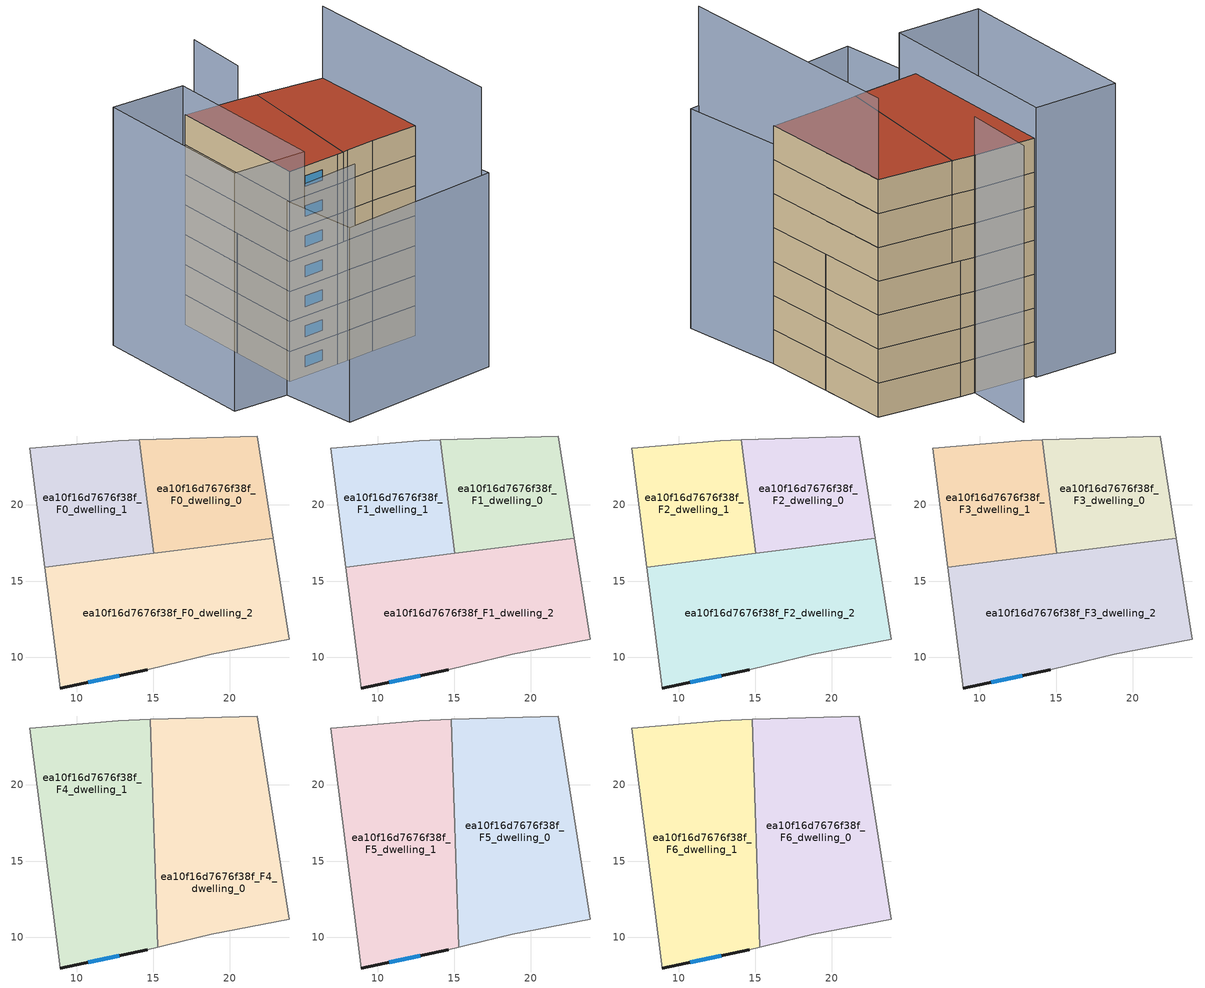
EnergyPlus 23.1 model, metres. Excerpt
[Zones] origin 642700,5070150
ea10f16d7676f38f_F0_dwelling_0
 floor ground (EU_floor_Construction): 21.81,24.5 22.87,17.81 15.04,16.81 14.09,24.25 z0
 wall to ea10f16d7676f38f_F0_dwelling_1 (EU_wall_Construction): 14.09,24.25 15.04,16.81 z0:3
 wall adiabatic (EU_wall_Construction): 22.87,17.81 21.81,24.5 14.09,24.25 z0:3
 wall to ea10f16d7676f38f_F0_dwelling_2 (EU_wall_Construction): 15.04,16.81 22.87,17.81 z0:3
ea10f16d7676f38f_F0_dwelling_1
 floor ground (EU_floor_Construction): 14.09,24.25 15.04,16.81 7.89,15.9 6.9,23.71 12.71,24.21 z0
 wall adiabatic (EU_wall_Construction): 14.09,24.25 12.71,24.21 6.9,23.71 7.89,15.9 z0:3
 wall to ea10f16d7676f38f_F0_dwelling_2 (EU_wall_Construction): 7.89,15.9 15.04,16.81 z0:3
ea10f16d7676f38f_F0_dwelling_2
 floor ground (EU_floor_Construction): 22.87,17.81 23.91,11.19 18.81,10.19 15.8,9.49 14.6,9.19 8.9,8 7.89,15.9 z0
 wall outside (EU_wall_Construction): 8.9,8 14.6,9.19 z0:3
 wall adiabatic (EU_wall_Construction): 7.89,15.9 8.9,8 / 14.6,9.19 15.8,9.49 18.81,10.19 23.91,11.19 22.87,17.81 z0:3
 window (EU_Window_Construction): 10.74,8.38 12.76,8.81 z0.97:2.03
ea10f16d7676f38f_F1_dwelling_0
 floor to ea10f16d7676f38f_F0_dwelling_0 (EU_floor_Construction): 21.81,24.5 22.87,17.81 15.04,16.81 14.09,24.25 z3
 wall to ea10f16d7676f38f_F1_dwelling_1 (EU_wall_Construction): 14.09,24.25 15.04,16.81 z3:6
 wall adiabatic (EU_wall_Construction): 22.87,17.81 21.81,24.5 14.09,24.25 z3:6
 wall to ea10f16d7676f38f_F1_dwelling_2 (EU_wall_Construction): 15.04,16.81 22.87,17.81 z3:6
ea10f16d7676f38f_F1_dwelling_1
 floor to ea10f16d7676f38f_F0_dwelling_1 (EU_floor_Construction): 14.09,24.25 15.04,16.81 7.89,15.9 6.9,23.71 12.71,24.21 z3
 wall adiabatic (EU_wall_Construction): 14.09,24.25 12.71,24.21 6.9,23.71 7.89,15.9 z3:6
 wall to ea10f16d7676f38f_F1_dwelling_2 (EU_wall_Construction): 7.89,15.9 15.04,16.81 z3:6
ea10f16d7676f38f_F1_dwelling_2
 floor to ea10f16d7676f38f_F0_dwelling_2 (EU_floor_Construction): 22.87,17.81 23.91,11.19 18.81,10.19 15.8,9.49 14.6,9.19 8.9,8 7.89,15.9 z3
 wall outside (EU_wall_Construction): 8.9,8 14.6,9.19 z3:6
 wall adiabatic (EU_wall_Construction): 7.89,15.9 8.9,8 / 14.6,9.19 15.8,9.49 18.81,10.19 23.91,11.19 22.87,17.81 z3:6
 window (EU_Window_Construction): 10.74,8.38 12.76,8.81 z3.97:5.03
ea10f16d7676f38f_F2_dwelling_0
 floor to ea10f16d7676f38f_F1_dwelling_0 (EU_floor_Construction): 21.81,24.5 22.87,17.81 15.04,16.81 14.09,24.25 z6
 wall to ea10f16d7676f38f_F2_dwelling_1 (EU_wall_Construction): 14.09,24.25 15.04,16.81 z6:9
 wall adiabatic (EU_wall_Construction): 22.87,17.81 21.81,24.5 14.09,24.25 z6:9
 wall to ea10f16d7676f38f_F2_dwelling_2 (EU_wall_Construction): 15.04,16.81 22.87,17.81 z6:9
ea10f16d7676f38f_F2_dwelling_1
 floor to ea10f16d7676f38f_F1_dwelling_1 (EU_floor_Construction): 14.09,24.25 15.04,16.81 7.89,15.9 6.9,23.71 12.71,24.21 z6
 wall adiabatic (EU_wall_Construction): 14.09,24.25 12.71,24.21 6.9,23.71 7.89,15.9 z6:9
 wall to ea10f16d7676f38f_F2_dwelling_2 (EU_wall_Construction): 7.89,15.9 15.04,16.81 z6:9
ea10f16d7676f38f_F2_dwelling_2
 floor to ea10f16d7676f38f_F1_dwelling_2 (EU_floor_Construction): 22.87,17.81 23.91,11.19 18.81,10.19 15.8,9.49 14.6,9.19 8.9,8 7.89,15.9 z6
 wall outside (EU_wall_Construction): 8.9,8 14.6,9.19 z6:9
 wall adiabatic (EU_wall_Construction): 7.89,15.9 8.9,8 / 14.6,9.19 15.8,9.49 18.81,10.19 23.91,11.19 22.87,17.81 z6:9
 window (EU_Window_Construction): 10.74,8.38 12.76,8.81 z6.97:8.03
ea10f16d7676f38f_F3_dwelling_0
 floor to ea10f16d7676f38f_F2_dwelling_0 (EU_floor_Construction): 21.81,24.5 22.87,17.81 15.04,16.81 14.09,24.25 z9
 wall to ea10f16d7676f38f_F3_dwelling_1 (EU_wall_Construction): 14.09,24.25 15.04,16.81 z9:12
 wall adiabatic (EU_wall_Construction): 22.87,17.81 21.81,24.5 14.09,24.25 z9:12
 wall to ea10f16d7676f38f_F3_dwelling_2 (EU_wall_Construction): 15.04,16.81 22.87,17.81 z9:12
ea10f16d7676f38f_F3_dwelling_1
 floor to ea10f16d7676f38f_F2_dwelling_1 (EU_floor_Construction): 14.09,24.25 15.04,16.81 7.89,15.9 6.9,23.71 12.71,24.21 z9
 wall adiabatic (EU_wall_Construction): 14.09,24.25 12.71,24.21 6.9,23.71 7.89,15.9 z9:12
 wall to ea10f16d7676f38f_F3_dwelling_2 (EU_wall_Construction): 7.89,15.9 15.04,16.81 z9:12
ea10f16d7676f38f_F3_dwelling_2
 floor to ea10f16d7676f38f_F2_dwelling_2 (EU_floor_Construction): 22.87,17.81 23.91,11.19 18.81,10.19 15.8,9.49 14.6,9.19 8.9,8 7.89,15.9 z9
 wall outside (EU_wall_Construction): 8.9,8 14.6,9.19 z9:12
 wall adiabatic (EU_wall_Construction): 7.89,15.9 8.9,8 / 14.6,9.19 15.8,9.49 18.81,10.19 23.91,11.19 22.87,17.81 z9:12
 window (EU_Window_Construction): 10.74,8.38 12.76,8.81 z9.97:11.03
ea10f16d7676f38f_F4_dwelling_0
 floor to ea10f16d7676f38f_F3_dwelling_0 (EU_floor_Construction): 21.81,24.5 22.87,17.81 15.05,16.81 14.81,24.27 z12
 floor to ea10f16d7676f38f_F3_dwelling_2 (EU_floor_Construction): 22.87,17.81 23.91,11.19 18.81,10.19 15.8,9.49 15.29,9.37 15.05,16.81 z12
 wall adiabatic (EU_wall_Construction): 15.29,9.37 15.8,9.49 18.81,10.19 23.91,11.19 21.81,24.5 14.81,24.27 z12:15
 wall to ea10f16d7676f38f_F4_dwelling_1 (EU_wall_Construction): 14.81,24.27 15.29,9.37 z12:15
ea10f16d7676f38f_F4_dwelling_1
 floor to ea10f16d7676f38f_F3_dwelling_1 (EU_floor_Construction): 14.09,24.25 15.04,16.81 7.89,15.9 6.9,23.71 12.71,24.21 z12
 floor to ea10f16d7676f38f_F3_dwelling_0 (EU_floor_Construction): 14.81,24.27 15.05,16.81 15.04,16.81 14.09,24.25 z12
 floor to ea10f16d7676f38f_F3_dwelling_2 (EU_floor_Construction): 15.05,16.81 15.29,9.37 14.6,9.19 8.9,8 7.89,15.9 z12
 wall outside (EU_wall_Construction): 8.9,8 14.6,9.19 z12:15
 wall adiabatic (EU_wall_Construction): 14.6,9.19 15.29,9.37 / 14.81,24.27 12.71,24.21 6.9,23.71 8.9,8 z12:15
 window (EU_Window_Construction): 10.74,8.38 12.76,8.81 z12.97:14.03
ea10f16d7676f38f_F5_dwelling_0
 floor to ea10f16d7676f38f_F4_dwelling_0 (EU_floor_Construction): 21.81,24.5 23.91,11.19 18.81,10.19 15.8,9.49 15.29,9.37 14.81,24.27 z15
 wall adiabatic (EU_wall_Construction): 15.29,9.37 15.8,9.49 18.81,10.19 23.91,11.19 21.81,24.5 14.81,24.27 z15:18
 wall to ea10f16d7676f38f_F5_dwelling_1 (EU_wall_Construction): 14.81,24.27 15.29,9.37 z15:18
ea10f16d7676f38f_F5_dwelling_1
 floor to ea10f16d7676f38f_F4_dwelling_1 (EU_floor_Construction): 14.81,24.27 15.29,9.37 14.6,9.19 8.9,8 6.9,23.71 12.71,24.21 z15
 wall outside (EU_wall_Construction): 8.9,8 14.6,9.19 z15:18
 wall adiabatic (EU_wall_Construction): 14.6,9.19 15.29,9.37 / 14.81,24.27 12.71,24.21 6.9,23.71 8.9,8 z15:18
 window (EU_Window_Construction): 10.74,8.38 12.76,8.81 z15.97:17.03
ea10f16d7676f38f_F6_dwelling_0
 floor to ea10f16d7676f38f_F5_dwelling_0 (EU_floor_Construction): 21.81,24.5 23.91,11.19 18.81,10.19 15.8,9.49 15.29,9.37 14.81,24.27 z18
 wall adiabatic (EU_wall_Construction): 15.29,9.37 15.8,9.49 18.81,10.19 23.91,11.19 21.81,24.5 14.81,24.27 z18:21
 wall to ea10f16d7676f38f_F6_dwelling_1 (EU_wall_Construction): 14.81,24.27 15.29,9.37 z18:21
 roof outside (EU_roof_Construction): 23.91,11.19 21.81,24.5 14.81,24.27 15.29,9.37 15.8,9.49 18.81,10.19 z21
ea10f16d7676f38f_F6_dwelling_1
 floor to ea10f16d7676f38f_F5_dwelling_1 (EU_floor_Construction): 14.81,24.27 15.29,9.37 14.6,9.19 8.9,8 6.9,23.71 12.71,24.21 z18
 wall outside (EU_wall_Construction): 8.9,8 14.6,9.19 z18:21
 wall adiabatic (EU_wall_Construction): 14.6,9.19 15.29,9.37 / 14.81,24.27 12.71,24.21 6.9,23.71 8.9,8 z18:21
 window (EU_Window_Construction): 10.74,8.38 12.76,8.81 z18.97:20.03
 roof outside (EU_roof_Construction): 15.29,9.37 14.81,24.27 12.71,24.21 6.9,23.71 8.9,8 14.6,9.19 z21
shading: 26.27,1.9 9.25,-2.42 / 9.25,-2.42 6.82,7.14 / 6.82,7.14 23.84,11.47 / 23.84,11.47 26.27,1.9 z0:19.4; 25.41,1.68 21.81,24.5 z0:28.2; 6.86,24.01 9.17,5.83 / 9.17,5.83 1.31,4.83 / 1.31,4.83 -1,23.01 / -1,23.01 6.86,24.01 z0:23.8; 12.1,31.11 12.71,24.2 z0:24.4
[Building]
EU S2 Campaign: North Axis=0; Terrain=City; Solar Distribution=FullExterior
[Site:Location]
Lyon-Bron: Latitude=45.75; Longitude=5; Time Zone=1; Elevation=198
[SizingPeriod:WeatherFileDays]
AnnualSizingPeriod: Begin Month=1; Begin Day of Month=1; End Month=12; End Day of Month=31; Day of Week for Start Day=Monday; Use Weather File Daylight Saving Period=No; Use Weather File Rain and Snow Indicators=No
[MATERIAL]
EU_InternalMass_Material: Roughness=MediumRough; Thickness=0.1; Conductivity=1; Density=1800; Specific Heat=900; Thermal Absorptance=0.9; Solar Absorptance=0.7; Visible Absorptance=0.7
[MATERIAL:NOMASS] Roughness=MediumRough; Thermal Absorptance=0.9; Solar Absorptance=0.7; Visible Absorptance=0.7
Name | Thermal Resistance
EU_wall_NoMass | 2.20426
EU_roof_NoMass | 1.82421
EU_floor_NoMass | 2.14752
[WINDOWMATERIAL:SIMPLEGLAZINGSYSTEM]
EU_Window_SimpleGlazing: UFactor=2.59914; Solar Heat Gain Coefficient=0.76; Visible Transmittance=0.76
[CONSTRUCTION]
EU_wall_Construction: EU_wall_NoMass
EU_roof_Construction: EU_roof_NoMass
EU_floor_Construction: EU_floor_NoMass
EU_Window_Construction: EU_Window_SimpleGlazing
EU_InternalMass_Construction: EU_InternalMass_Material
[ZONE] Type=1; Multiplier=1; Ceiling Height=autocalculate; Floor Area=autocalculate; Part of Total Floor Area=Yes
Name | Volume
ea10f16d7676f38f_F0_dwelling_0; ea10f16d7676f38f_F1_dwelling_0; ea10f16d7676f38f_F2_dwelling_0; ea10f16d7676f38f_F3_dwelling_0 | 166.693
ea10f16d7676f38f_F4_dwelling_0; ea10f16d7676f38f_F5_dwelling_0; ea10f16d7676f38f_F6_dwelling_0; ea10f16d7676f38f_F4_dwelling_1; ea10f16d7676f38f_F5_dwelling_1; ea10f16d7676f38f_F6_dwelling_1 | 333.357
ea10f16d7676f38f_F0_dwelling_1; ea10f16d7676f38f_F1_dwelling_1; ea10f16d7676f38f_F2_dwelling_1; ea10f16d7676f38f_F3_dwelling_1 | 166.687
ea10f16d7676f38f_F0_dwelling_2; ea10f16d7676f38f_F1_dwelling_2; ea10f16d7676f38f_F2_dwelling_2; ea10f16d7676f38f_F3_dwelling_2 | 333.337
[INTERNALMASS] Construction=EU_InternalMass_Construction
Name | Zone or ZoneList | Surface Area
ea10f16d7676f38f_F0_dwelling_0_EU_InternalMass | ea10f16d7676f38f_F0_dwelling_0 | 55.5642
ea10f16d7676f38f_F0_dwelling_1_EU_InternalMass | ea10f16d7676f38f_F0_dwelling_1 | 55.562
ea10f16d7676f38f_F0_dwelling_2_EU_InternalMass | ea10f16d7676f38f_F0_dwelling_2 | 111.113
ea10f16d7676f38f_F1_dwelling_0_EU_InternalMass | ea10f16d7676f38f_F1_dwelling_0 | 55.5642
ea10f16d7676f38f_F1_dwelling_1_EU_InternalMass | ea10f16d7676f38f_F1_dwelling_1 | 55.562
ea10f16d7676f38f_F1_dwelling_2_EU_InternalMass | ea10f16d7676f38f_F1_dwelling_2 | 111.113
ea10f16d7676f38f_F2_dwelling_0_EU_InternalMass | ea10f16d7676f38f_F2_dwelling_0 | 55.5642
ea10f16d7676f38f_F2_dwelling_1_EU_InternalMass | ea10f16d7676f38f_F2_dwelling_1 | 55.562
ea10f16d7676f38f_F2_dwelling_2_EU_InternalMass | ea10f16d7676f38f_F2_dwelling_2 | 111.113
ea10f16d7676f38f_F3_dwelling_0_EU_InternalMass | ea10f16d7676f38f_F3_dwelling_0 | 55.5642
ea10f16d7676f38f_F3_dwelling_1_EU_InternalMass | ea10f16d7676f38f_F3_dwelling_1 | 55.562
ea10f16d7676f38f_F3_dwelling_2_EU_InternalMass | ea10f16d7676f38f_F3_dwelling_2 | 111.113
ea10f16d7676f38f_F4_dwelling_0_EU_InternalMass | ea10f16d7676f38f_F4_dwelling_0 | 111.119
ea10f16d7676f38f_F4_dwelling_1_EU_InternalMass | ea10f16d7676f38f_F4_dwelling_1 | 111.119
ea10f16d7676f38f_F5_dwelling_0_EU_InternalMass | ea10f16d7676f38f_F5_dwelling_0 | 111.119
ea10f16d7676f38f_F5_dwelling_1_EU_InternalMass | ea10f16d7676f38f_F5_dwelling_1 | 111.119
ea10f16d7676f38f_F6_dwelling_0_EU_InternalMass | ea10f16d7676f38f_F6_dwelling_0 | 111.119
ea10f16d7676f38f_F6_dwelling_1_EU_InternalMass | ea10f16d7676f38f_F6_dwelling_1 | 111.119
[OTHEREQUIPMENT] Fuel Type=Electricity; Design Level Calculation Method=Watts/Area; Power per Zone Floor Area=1; Fraction Latent=0; Fraction Radiant=0; Fraction Lost=0; Carbon Dioxide Generation Rate=0; EndUse Subcategory=EU_Step8_InternalGains
Name | Zone or ZoneList or Space or SpaceList | Schedule
EU_Step8_InternalGain_ea10f16d7676f38f_F0_dwelling_0_f000 | ea10f16d7676f38f_F0_dwelling_0 | EU_Step8_GainSchedule_ea10f16d7676f38f_F0_dwelling_0_f000
EU_Step8_InternalGain_ea10f16d7676f38f_F0_dwelling_1_f000 | ea10f16d7676f38f_F0_dwelling_1 | EU_Step8_GainSchedule_ea10f16d7676f38f_F0_dwelling_1_f000
EU_Step8_InternalGain_ea10f16d7676f38f_F0_dwelling_2_f000 | ea10f16d7676f38f_F0_dwelling_2 | EU_Step8_GainSchedule_ea10f16d7676f38f_F0_dwelling_2_f000
EU_Step8_InternalGain_ea10f16d7676f38f_F1_dwelling_0_f000 | ea10f16d7676f38f_F1_dwelling_0 | EU_Step8_GainSchedule_ea10f16d7676f38f_F1_dwelling_0_f000
EU_Step8_InternalGain_ea10f16d7676f38f_F1_dwelling_1_f000 | ea10f16d7676f38f_F1_dwelling_1 | EU_Step8_GainSchedule_ea10f16d7676f38f_F1_dwelling_1_f000
EU_Step8_InternalGain_ea10f16d7676f38f_F1_dwelling_2_f000 | ea10f16d7676f38f_F1_dwelling_2 | EU_Step8_GainSchedule_ea10f16d7676f38f_F1_dwelling_2_f000
EU_Step8_InternalGain_ea10f16d7676f38f_F2_dwelling_0_f000 | ea10f16d7676f38f_F2_dwelling_0 | EU_Step8_GainSchedule_ea10f16d7676f38f_F2_dwelling_0_f000
EU_Step8_InternalGain_ea10f16d7676f38f_F2_dwelling_1_f000 | ea10f16d7676f38f_F2_dwelling_1 | EU_Step8_GainSchedule_ea10f16d7676f38f_F2_dwelling_1_f000
EU_Step8_InternalGain_ea10f16d7676f38f_F2_dwelling_2_f000 | ea10f16d7676f38f_F2_dwelling_2 | EU_Step8_GainSchedule_ea10f16d7676f38f_F2_dwelling_2_f000
EU_Step8_InternalGain_ea10f16d7676f38f_F3_dwelling_0_f000 | ea10f16d7676f38f_F3_dwelling_0 | EU_Step8_GainSchedule_ea10f16d7676f38f_F3_dwelling_0_f000
EU_Step8_InternalGain_ea10f16d7676f38f_F3_dwelling_1_f000 | ea10f16d7676f38f_F3_dwelling_1 | EU_Step8_GainSchedule_ea10f16d7676f38f_F3_dwelling_1_f000
EU_Step8_InternalGain_ea10f16d7676f38f_F3_dwelling_2_f000 | ea10f16d7676f38f_F3_dwelling_2 | EU_Step8_GainSchedule_ea10f16d7676f38f_F3_dwelling_2_f000
EU_Step8_InternalGain_ea10f16d7676f38f_F4_dwelling_0_f000 | ea10f16d7676f38f_F4_dwelling_0 | EU_Step8_GainSchedule_ea10f16d7676f38f_F4_dwelling_0_f000
EU_Step8_InternalGain_ea10f16d7676f38f_F4_dwelling_1_f000 | ea10f16d7676f38f_F4_dwelling_1 | EU_Step8_GainSchedule_ea10f16d7676f38f_F4_dwelling_1_f000
EU_Step8_InternalGain_ea10f16d7676f38f_F5_dwelling_0_f000 | ea10f16d7676f38f_F5_dwelling_0 | EU_Step8_GainSchedule_ea10f16d7676f38f_F5_dwelling_0_f000
EU_Step8_InternalGain_ea10f16d7676f38f_F5_dwelling_1_f000 | ea10f16d7676f38f_F5_dwelling_1 | EU_Step8_GainSchedule_ea10f16d7676f38f_F5_dwelling_1_f000
EU_Step8_InternalGain_ea10f16d7676f38f_F6_dwelling_0_f000 | ea10f16d7676f38f_F6_dwelling_0 | EU_Step8_GainSchedule_ea10f16d7676f38f_F6_dwelling_0_f000
EU_Step8_InternalGain_ea10f16d7676f38f_F6_dwelling_1_f000 | ea10f16d7676f38f_F6_dwelling_1 | EU_Step8_GainSchedule_ea10f16d7676f38f_F6_dwelling_1_f000
[ZONEVENTILATION:DESIGNFLOWRATE] Schedule=EU_AlwaysOn; Design Flow Rate Calculation Method=AirChanges/Hour; Air Changes per Hour=0.567084; Ventilation Type=Natural; Fan Pressure Rise=0; Fan Total Efficiency=1; Constant Term Coefficient=1; Temperature Term Coefficient=0; Velocity Term Coefficient=0; Velocity Squared Term Coefficient=0; Minimum Indoor Temperature=-100; Maximum Indoor Temperature=100; Delta Temperature=-100; Minimum Outdoor Temperature=-100; Maximum Outdoor Temperature=100; Maximum Wind Speed=40
Name | Zone or ZoneList or Space or SpaceList
EU_ConstantAir_ea10f16d7676f38f_F0_dwelling_0 | ea10f16d7676f38f_F0_dwelling_0
EU_ConstantAir_ea10f16d7676f38f_F0_dwelling_1 | ea10f16d7676f38f_F0_dwelling_1
EU_ConstantAir_ea10f16d7676f38f_F0_dwelling_2 | ea10f16d7676f38f_F0_dwelling_2
EU_ConstantAir_ea10f16d7676f38f_F1_dwelling_0 | ea10f16d7676f38f_F1_dwelling_0
EU_ConstantAir_ea10f16d7676f38f_F1_dwelling_1 | ea10f16d7676f38f_F1_dwelling_1
EU_ConstantAir_ea10f16d7676f38f_F1_dwelling_2 | ea10f16d7676f38f_F1_dwelling_2
EU_ConstantAir_ea10f16d7676f38f_F2_dwelling_0 | ea10f16d7676f38f_F2_dwelling_0
EU_ConstantAir_ea10f16d7676f38f_F2_dwelling_1 | ea10f16d7676f38f_F2_dwelling_1
EU_ConstantAir_ea10f16d7676f38f_F2_dwelling_2 | ea10f16d7676f38f_F2_dwelling_2
EU_ConstantAir_ea10f16d7676f38f_F3_dwelling_0 | ea10f16d7676f38f_F3_dwelling_0
EU_ConstantAir_ea10f16d7676f38f_F3_dwelling_1 | ea10f16d7676f38f_F3_dwelling_1
EU_ConstantAir_ea10f16d7676f38f_F3_dwelling_2 | ea10f16d7676f38f_F3_dwelling_2
EU_ConstantAir_ea10f16d7676f38f_F4_dwelling_0 | ea10f16d7676f38f_F4_dwelling_0
EU_ConstantAir_ea10f16d7676f38f_F4_dwelling_1 | ea10f16d7676f38f_F4_dwelling_1
EU_ConstantAir_ea10f16d7676f38f_F5_dwelling_0 | ea10f16d7676f38f_F5_dwelling_0
EU_ConstantAir_ea10f16d7676f38f_F5_dwelling_1 | ea10f16d7676f38f_F5_dwelling_1
EU_ConstantAir_ea10f16d7676f38f_F6_dwelling_0 | ea10f16d7676f38f_F6_dwelling_0
EU_ConstantAir_ea10f16d7676f38f_F6_dwelling_1 | ea10f16d7676f38f_F6_dwelling_1
[HVACTEMPLATE:THERMOSTAT] Constant Heating Setpoint=20; Constant Cooling Setpoint=50
EU_HeatOnly_ea10f16d7676f38f_F0_dwelling_0; EU_HeatOnly_ea10f16d7676f38f_F0_dwelling_1; EU_HeatOnly_ea10f16d7676f38f_F0_dwelling_2; EU_HeatOnly_ea10f16d7676f38f_F1_dwelling_0; EU_HeatOnly_ea10f16d7676f38f_F1_dwelling_1; EU_HeatOnly_ea10f16d7676f38f_F1_dwelling_2; EU_HeatOnly_ea10f16d7676f38f_F2_dwelling_0; EU_HeatOnly_ea10f16d7676f38f_F2_dwelling_1; EU_HeatOnly_ea10f16d7676f38f_F2_dwelling_2; EU_HeatOnly_ea10f16d7676f38f_F3_dwelling_0; EU_HeatOnly_ea10f16d7676f38f_F3_dwelling_1; EU_HeatOnly_ea10f16d7676f38f_F3_dwelling_2; EU_HeatOnly_ea10f16d7676f38f_F4_dwelling_0; EU_HeatOnly_ea10f16d7676f38f_F4_dwelling_1; EU_HeatOnly_ea10f16d7676f38f_F5_dwelling_0; EU_HeatOnly_ea10f16d7676f38f_F5_dwelling_1; EU_HeatOnly_ea10f16d7676f38f_F6_dwelling_0; EU_HeatOnly_ea10f16d7676f38f_F6_dwelling_1
[HVACTEMPLATE:ZONE:IDEALLOADSAIRSYSTEM] System Availability Schedule=EU_AlwaysOn; Maximum Heating Supply Air Temperature=50; Minimum Cooling Supply Air Temperature=13; Maximum Heating Supply Air Humidity Ratio=0.0156; Minimum Cooling Supply Air Humidity Ratio=0.0077; Heating Limit=NoLimit; Cooling Limit=NoLimit; Heating Availability Schedule=EU_AlwaysOn; Cooling Availability Schedule=EU_CoolingOff; Dehumidification Control Type=ConstantSensibleHeatRatio; Cooling Sensible Heat Ratio=0.7; Dehumidification Setpoint=60; Humidification Control Type=None; Humidification Setpoint=30; Outdoor Air Method=None; Outdoor Air Flow Rate per Person=0.00944; Outdoor Air Flow Rate per Zone Floor Area=0; Outdoor Air Flow Rate per Zone=0; Demand Controlled Ventilation Type=None; Outdoor Air Economizer Type=NoEconomizer; Heat Recovery Type=None; Sensible Heat Recovery Effectiveness=0.7; Latent Heat Recovery Effectiveness=0.65
Name | Template Thermostat
ea10f16d7676f38f_F0_dwelling_0 | EU_HeatOnly_ea10f16d7676f38f_F0_dwelling_0
ea10f16d7676f38f_F0_dwelling_1 | EU_HeatOnly_ea10f16d7676f38f_F0_dwelling_1
ea10f16d7676f38f_F0_dwelling_2 | EU_HeatOnly_ea10f16d7676f38f_F0_dwelling_2
ea10f16d7676f38f_F1_dwelling_0 | EU_HeatOnly_ea10f16d7676f38f_F1_dwelling_0
ea10f16d7676f38f_F1_dwelling_1 | EU_HeatOnly_ea10f16d7676f38f_F1_dwelling_1
ea10f16d7676f38f_F1_dwelling_2 | EU_HeatOnly_ea10f16d7676f38f_F1_dwelling_2
ea10f16d7676f38f_F2_dwelling_0 | EU_HeatOnly_ea10f16d7676f38f_F2_dwelling_0
ea10f16d7676f38f_F2_dwelling_1 | EU_HeatOnly_ea10f16d7676f38f_F2_dwelling_1
ea10f16d7676f38f_F2_dwelling_2 | EU_HeatOnly_ea10f16d7676f38f_F2_dwelling_2
ea10f16d7676f38f_F3_dwelling_0 | EU_HeatOnly_ea10f16d7676f38f_F3_dwelling_0
ea10f16d7676f38f_F3_dwelling_1 | EU_HeatOnly_ea10f16d7676f38f_F3_dwelling_1
ea10f16d7676f38f_F3_dwelling_2 | EU_HeatOnly_ea10f16d7676f38f_F3_dwelling_2
ea10f16d7676f38f_F4_dwelling_0 | EU_HeatOnly_ea10f16d7676f38f_F4_dwelling_0
ea10f16d7676f38f_F4_dwelling_1 | EU_HeatOnly_ea10f16d7676f38f_F4_dwelling_1
ea10f16d7676f38f_F5_dwelling_0 | EU_HeatOnly_ea10f16d7676f38f_F5_dwelling_0
ea10f16d7676f38f_F5_dwelling_1 | EU_HeatOnly_ea10f16d7676f38f_F5_dwelling_1
ea10f16d7676f38f_F6_dwelling_0 | EU_HeatOnly_ea10f16d7676f38f_F6_dwelling_0
ea10f16d7676f38f_F6_dwelling_1 | EU_HeatOnly_ea10f16d7676f38f_F6_dwelling_1
[SIZING:ZONE] Zone Cooling Design Supply Air Temperature Input Method=SupplyAirTemperature; Zone Cooling Design Supply Air Temperature=13; Zone Heating Design Supply Air Temperature Input Method=SupplyAirTemperature; Zone Heating Design Supply Air Temperature=50; Zone Cooling Design Supply Air Humidity Ratio=0.008; Zone Heating Design Supply Air Humidity Ratio=0.008; Cooling Design Air Flow Method=DesignDay; Cooling Design Air Flow Rate=0; Cooling Minimum Air Flow per Zone Floor Area=0.000762; Cooling Minimum Air Flow=0; Cooling Minimum Air Flow Fraction=0.2; Heating Design Air Flow Method=DesignDay; Heating Design Air Flow Rate=0; Heating Maximum Air Flow per Zone Floor Area=0.002032; Heating Maximum Air Flow=0.141576; Heating Maximum Air Flow Fraction=0.3; Account for Dedicated Outdoor Air System=No; Dedicated Outdoor Air System Control Strategy=NeutralSupplyAir; Dedicated Outdoor Air Low Setpoint Temperature for Design=autosize; Dedicated Outdoor Air High Setpoint Temperature for Design=autosize; Zone Load Sizing Method=Sensible Load Only No Latent Load; Zone Latent Cooling Design Supply Air Humidity Ratio Input Method=HumidityRatioDifference; Zone Cooling Design Supply Air Humidity Ratio Difference=0.005; Zone Latent Heating Design Supply Air Humidity Ratio Input Method=HumidityRatioDifference; Zone Humidification Design Supply Air Humidity Ratio Difference=0.005
ea10f16d7676f38f_F0_dwelling_0; ea10f16d7676f38f_F0_dwelling_1; ea10f16d7676f38f_F0_dwelling_2; ea10f16d7676f38f_F1_dwelling_0; ea10f16d7676f38f_F1_dwelling_1; ea10f16d7676f38f_F1_dwelling_2; ea10f16d7676f38f_F2_dwelling_0; ea10f16d7676f38f_F2_dwelling_1; ea10f16d7676f38f_F2_dwelling_2; ea10f16d7676f38f_F3_dwelling_0; ea10f16d7676f38f_F3_dwelling_1; ea10f16d7676f38f_F3_dwelling_2; ea10f16d7676f38f_F4_dwelling_0; ea10f16d7676f38f_F4_dwelling_1; ea10f16d7676f38f_F5_dwelling_0; ea10f16d7676f38f_F5_dwelling_1; ea10f16d7676f38f_F6_dwelling_0; ea10f16d7676f38f_F6_dwelling_1
[SCHEDULE:CONSTANT]
Name | Hourly Value
EU_AlwaysOn | 1
EU_CoolingOff | 0
[SCHEDULE:FILE] Column Number=1; Rows to Skip at Top=0; Number of Hours of Data=8760; Column Separator=Comma; Interpolate to Timestep=No; Minutes per Item=60; Adjust Schedule for Daylight Savings=Yes
Name | File
EU_Step8_GainSchedule_ea10f16d7676f38f_F0_dwelling_0_f000 | ../../schedules/ea10f16d7676f38f/ea10f16d7676f38f_F0_dwelling_0_f000_gain.csv
EU_Step8_GainSchedule_ea10f16d7676f38f_F0_dwelling_1_f000 | ../../schedules/ea10f16d7676f38f/ea10f16d7676f38f_F0_dwelling_1_f000_gain.csv
EU_Step8_GainSchedule_ea10f16d7676f38f_F0_dwelling_2_f000 | ../../schedules/ea10f16d7676f38f/ea10f16d7676f38f_F0_dwelling_2_f000_gain.csv
EU_Step8_GainSchedule_ea10f16d7676f38f_F1_dwelling_0_f000 | ../../schedules/ea10f16d7676f38f/ea10f16d7676f38f_F1_dwelling_0_f000_gain.csv
EU_Step8_GainSchedule_ea10f16d7676f38f_F1_dwelling_1_f000 | ../../schedules/ea10f16d7676f38f/ea10f16d7676f38f_F1_dwelling_1_f000_gain.csv
EU_Step8_GainSchedule_ea10f16d7676f38f_F1_dwelling_2_f000 | ../../schedules/ea10f16d7676f38f/ea10f16d7676f38f_F1_dwelling_2_f000_gain.csv
EU_Step8_GainSchedule_ea10f16d7676f38f_F2_dwelling_0_f000 | ../../schedules/ea10f16d7676f38f/ea10f16d7676f38f_F2_dwelling_0_f000_gain.csv
EU_Step8_GainSchedule_ea10f16d7676f38f_F2_dwelling_1_f000 | ../../schedules/ea10f16d7676f38f/ea10f16d7676f38f_F2_dwelling_1_f000_gain.csv
EU_Step8_GainSchedule_ea10f16d7676f38f_F2_dwelling_2_f000 | ../../schedules/ea10f16d7676f38f/ea10f16d7676f38f_F2_dwelling_2_f000_gain.csv
EU_Step8_GainSchedule_ea10f16d7676f38f_F3_dwelling_0_f000 | ../../schedules/ea10f16d7676f38f/ea10f16d7676f38f_F3_dwelling_0_f000_gain.csv
EU_Step8_GainSchedule_ea10f16d7676f38f_F3_dwelling_1_f000 | ../../schedules/ea10f16d7676f38f/ea10f16d7676f38f_F3_dwelling_1_f000_gain.csv
EU_Step8_GainSchedule_ea10f16d7676f38f_F3_dwelling_2_f000 | ../../schedules/ea10f16d7676f38f/ea10f16d7676f38f_F3_dwelling_2_f000_gain.csv
EU_Step8_GainSchedule_ea10f16d7676f38f_F4_dwelling_0_f000 | ../../schedules/ea10f16d7676f38f/ea10f16d7676f38f_F4_dwelling_0_f000_gain.csv
EU_Step8_GainSchedule_ea10f16d7676f38f_F4_dwelling_1_f000 | ../../schedules/ea10f16d7676f38f/ea10f16d7676f38f_F4_dwelling_1_f000_gain.csv
EU_Step8_GainSchedule_ea10f16d7676f38f_F5_dwelling_0_f000 | ../../schedules/ea10f16d7676f38f/ea10f16d7676f38f_F5_dwelling_0_f000_gain.csv
EU_Step8_GainSchedule_ea10f16d7676f38f_F5_dwelling_1_f000 | ../../schedules/ea10f16d7676f38f/ea10f16d7676f38f_F5_dwelling_1_f000_gain.csv
EU_Step8_GainSchedule_ea10f16d7676f38f_F6_dwelling_0_f000 | ../../schedules/ea10f16d7676f38f/ea10f16d7676f38f_F6_dwelling_0_f000_gain.csv
EU_Step8_GainSchedule_ea10f16d7676f38f_F6_dwelling_1_f000 | ../../schedules/ea10f16d7676f38f/ea10f16d7676f38f_F6_dwelling_1_f000_gain.csv
